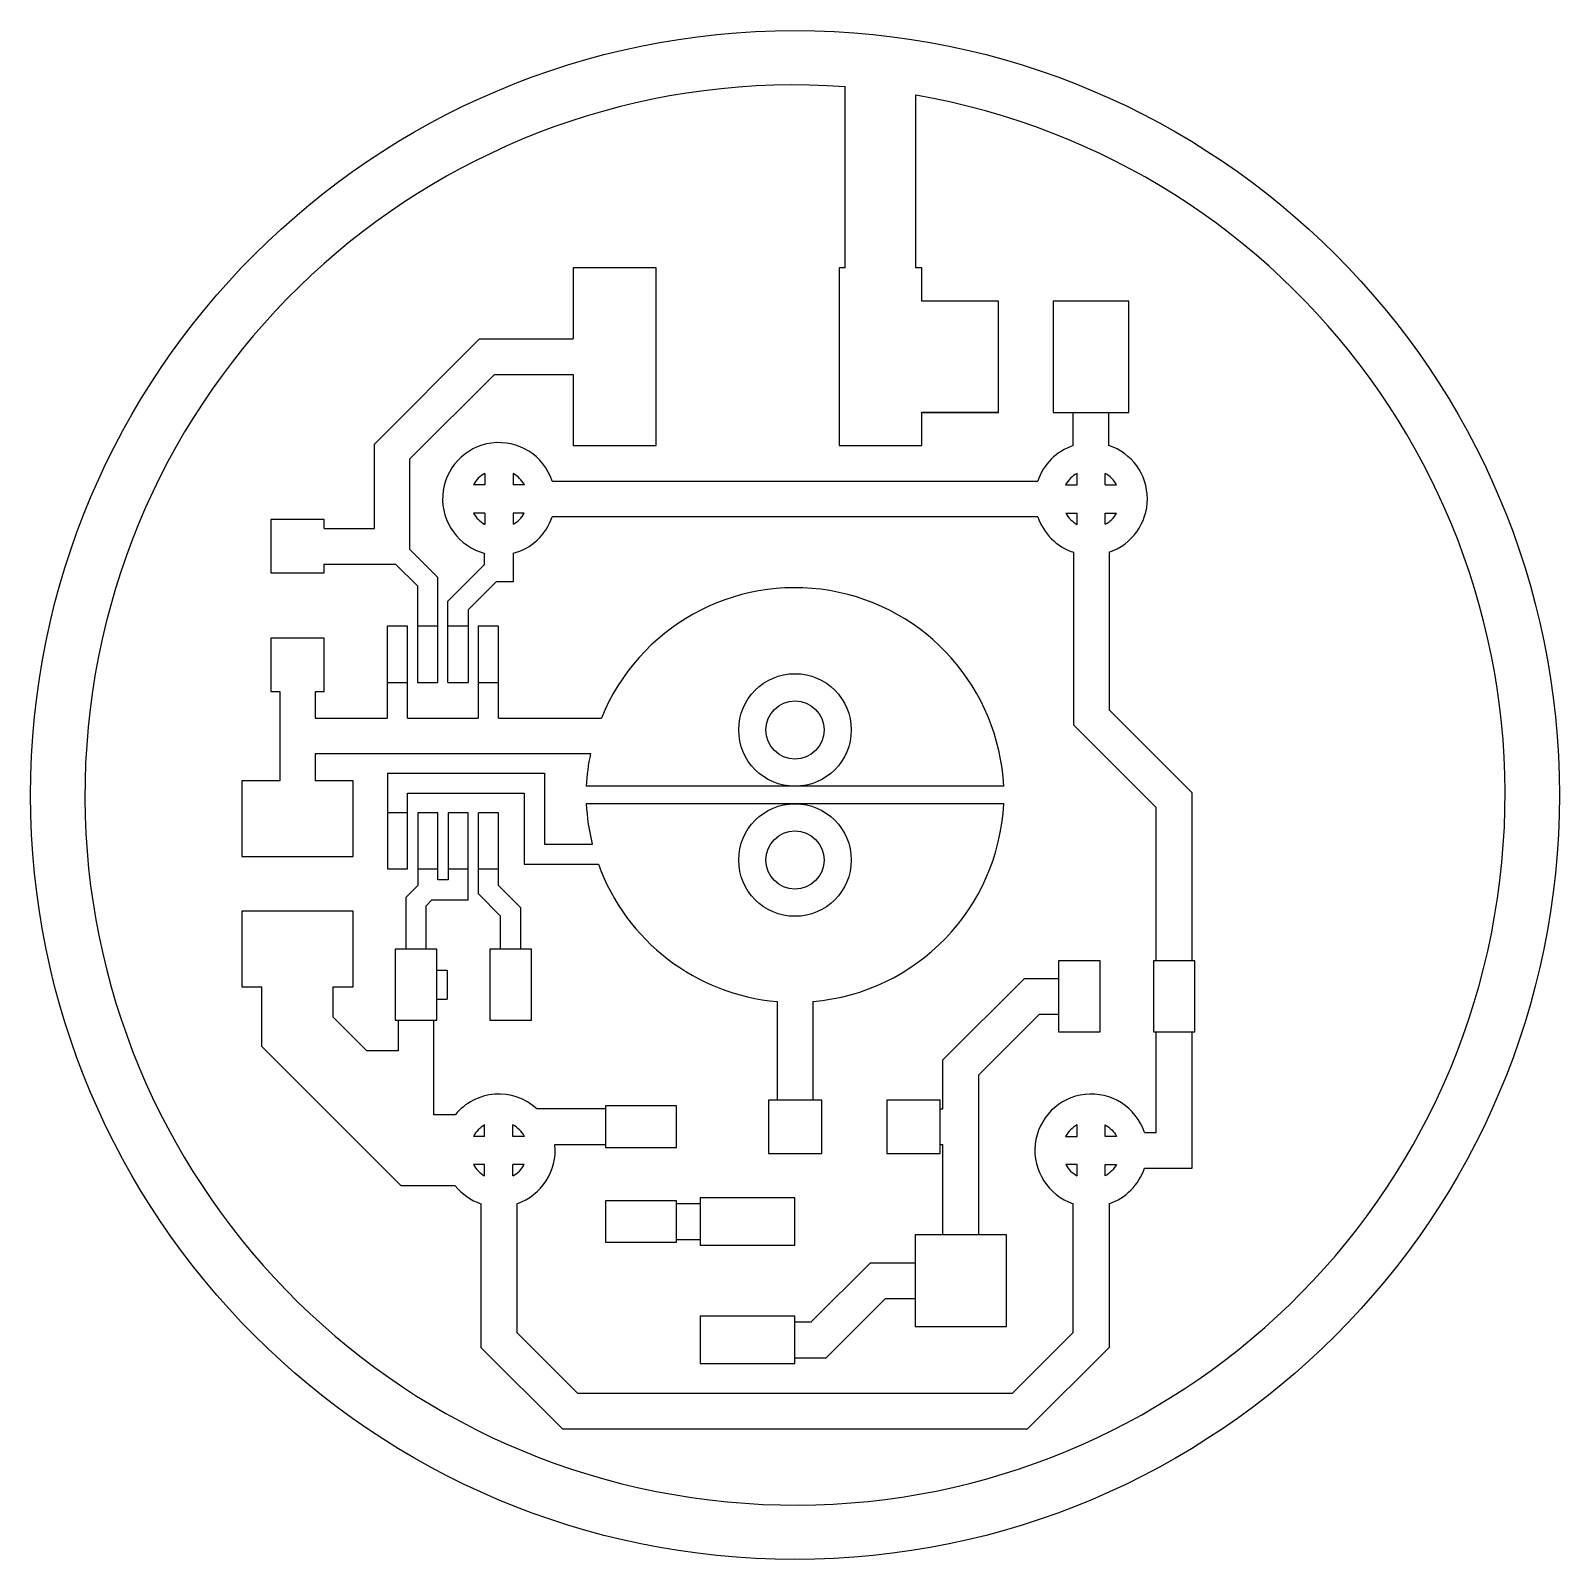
# Model space of a CAD drawing. Extents: x 490.7 to 524, y 491.6 to 524.9.
import ezdxf

# ---------------------------------------------------------------- set-up
doc = ezdxf.new("R2010")
doc.units = 0
doc.header["$MEASUREMENT"] = 0
doc.layers.add('track', color=1, linetype='CONTINUOUS')

msp = doc.modelspace()

# ---------------------------------------------------------------- linework, layer by layer
at = {"layer": 'track'}
for p, q in [((508.422, 519.772), (508.422, 523.726)), ((509.965, 519.772), (509.965, 523.545)), ((511.769, 519.047), (510.097, 519.047)), ((498.159, 515.929), (500.452, 518.222)), ((500.452, 518.222), (502.493, 518.222)), ((498.933, 515.608), (500.773, 517.448)), ((500.773, 517.448), (502.493, 517.448)), ((510.097, 516.623), (511.769, 516.623)), ((513.394, 515.898), (513.394, 516.621)), ((514.172, 515.9), (514.172, 516.621)), ((498.159, 514.089), (498.159, 515.929)), ((498.933, 513.629), (498.933, 515.608)), ((500.565, 515.292), (500.565, 515.041)), ((501.18, 515.289), (501.18, 515.041)), ((502.035, 515.122), (512.621, 515.122)), ((513.48, 515.041), (513.48, 515.292)), ((514.095, 515.041), (514.095, 515.289)), ((500.565, 515.041), (500.315, 515.041)), ((501.427, 515.041), (501.18, 515.041)), ((513.229, 515.041), (513.48, 515.041)), ((514.095, 515.041), (514.342, 515.041)), ((500.565, 514.426), (500.317, 514.426)), ((500.565, 514.426), (500.565, 514.179)), ((501.425, 514.426), (501.18, 514.426)), ((501.18, 514.426), (501.18, 514.181)), ((513.232, 514.426), (513.48, 514.426)), ((513.48, 514.179), (513.48, 514.426)), ((514.095, 514.181), (514.095, 514.426)), ((514.095, 514.426), (514.339, 514.426)), ((497.061, 514.089), (498.159, 514.089)), ((512.622, 514.345), (502.034, 514.345)), ((498.933, 513.629), (499.543, 513.019)), ((500.561, 513.3), (500.561, 513.548)), ((501.181, 513.548), (501.181, 512.927)), ((513.399, 513.571), (513.399, 509.808)), ((514.176, 513.572), (514.176, 510.136)), ((495.898, 513.121), (497.061, 513.121)), ((497.061, 513.315), (498.62, 513.315)), ((498.62, 513.315), (499.099, 512.836)), ((499.76, 512.503), (500.561, 513.303)), ((499.099, 512.836), (499.099, 510.733)), ((499.543, 510.733), (499.543, 513.019)), ((500.812, 512.927), (500.204, 512.319)), ((501.181, 512.927), (500.812, 512.927)), ((499.76, 510.733), (499.76, 512.503)), ((500.204, 512.319), (500.204, 510.733)), ((498.438, 511.957), (498.438, 509.957)), ((498.882, 509.957), (498.882, 511.957)), ((500.421, 511.957), (500.421, 509.957)), ((500.865, 509.957), (500.865, 511.957)), ((496.093, 510.538), (496.093, 508.588)), ((496.867, 510.538), (496.867, 509.957)), ((515.985, 508.327), (514.176, 510.136)), ((496.867, 509.957), (498.438, 509.957)), ((498.882, 509.957), (500.421, 509.957)), ((500.865, 509.957), (503.107, 509.957)), ((515.202, 508.005), (513.399, 509.808)), ((496.867, 509.182), (502.87, 509.182)), ((496.867, 509.182), (496.867, 508.588)), ((498.441, 508.756), (498.441, 506.667)), ((498.441, 508.756), (501.865, 508.756)), ((501.865, 508.756), (501.865, 507.206)), ((511.879, 508.469), (502.777, 508.469)), ((498.88, 506.667), (498.88, 508.317)), ((498.88, 508.317), (501.426, 508.317)), ((501.426, 508.317), (501.426, 506.767)), ((511.879, 508.088), (502.777, 508.088)), ((515.985, 504.662), (515.985, 508.327)), ((499.102, 507.887), (499.102, 506.303)), ((499.54, 506.431), (499.54, 507.887)), ((499.763, 507.887), (499.763, 506.431)), ((500.201, 505.992), (500.201, 507.887)), ((500.424, 506.121), (500.424, 507.887)), ((500.862, 506.303), (500.862, 507.887)), ((515.202, 504.662), (515.202, 508.005)), ((501.865, 507.206), (502.909, 507.206)), ((501.426, 506.767), (503.042, 506.767)), ((499.763, 506.431), (499.54, 506.431)), ((499.102, 506.303), (498.844, 506.044)), ((500.91, 505.635), (500.424, 506.121)), ((501.348, 505.816), (500.862, 506.303)), ((498.844, 506.044), (498.844, 504.92)), ((499.282, 505.863), (499.412, 505.992)), ((499.282, 504.92), (499.282, 505.863)), ((499.412, 505.992), (500.201, 505.992)), ((501.348, 504.92), (501.348, 505.816)), ((500.91, 504.92), (500.91, 505.635)), ((499.515, 504.462), (499.747, 504.462)), ((499.747, 504.462), (499.747, 503.828)), ((495.705, 502.791), (495.705, 504.093)), ((497.255, 503.433), (497.255, 504.093)), ((510.553, 502.5), (512.332, 504.279)), ((512.332, 504.279), (513.075, 504.279)), ((499.515, 503.828), (499.747, 503.828)), ((506.941, 503.775), (506.941, 501.627)), ((507.715, 503.775), (507.715, 501.627)), ((497.992, 502.696), (497.255, 503.433)), ((511.336, 502.175), (512.656, 503.496)), ((512.656, 503.496), (513.075, 503.496)), ((498.676, 503.371), (498.676, 502.696)), ((499.45, 501.304), (499.45, 503.371)), ((515.202, 500.921), (515.202, 503.112)), ((515.985, 500.142), (515.985, 503.112)), ((498.742, 499.754), (495.705, 502.791)), ((498.676, 502.696), (497.992, 502.696)), ((510.553, 501.437), (510.553, 502.5)), ((511.336, 498.686), (511.336, 502.175)), ((503.196, 501.437), (501.696, 501.437)), ((510.492, 501.437), (510.553, 501.437)), ((499.92, 501.304), (499.45, 501.304)), ((500.561, 500.835), (500.561, 501.083)), ((501.176, 500.835), (501.176, 501.085)), ((500.561, 500.835), (500.315, 500.835)), ((501.427, 500.835), (501.176, 500.835)), ((514.948, 500.921), (515.202, 500.921)), ((502.092, 500.654), (503.196, 500.654)), ((510.492, 500.654), (510.553, 500.654)), ((510.553, 498.686), (510.553, 500.654)), ((500.561, 500.22), (500.317, 500.22)), ((500.561, 499.975), (500.561, 500.22)), ((501.425, 500.22), (501.176, 500.22)), ((501.176, 499.973), (501.176, 500.22)), ((514.95, 500.142), (515.985, 500.142)), ((499.92, 499.754), (498.742, 499.754)), ((500.479, 499.366), (500.479, 496.234)), ((501.262, 499.366), (501.262, 496.559)), ((504.745, 499.371), (505.263, 499.371)), ((513.394, 496.56), (513.394, 499.366)), ((514.176, 499.366), (514.176, 496.234)), ((504.745, 498.588), (505.263, 498.588)), ((507.683, 496.788), (508.974, 498.08)), ((508.974, 498.08), (509.947, 498.08)), ((508.007, 496.005), (509.298, 497.297)), ((509.298, 497.297), (509.947, 497.297)), ((507.327, 496.788), (507.683, 496.788)), ((502.583, 495.238), (501.262, 496.559)), ((512.073, 495.238), (513.394, 496.56)), ((502.258, 494.455), (500.479, 496.234)), ((512.397, 494.455), (514.176, 496.234)), ((507.327, 496.005), (508.007, 496.005)), ((502.583, 495.238), (512.073, 495.238)), ((502.258, 494.455), (512.397, 494.455))]:
    msp.add_line(p, q, dxfattribs=at)
for points in [[(502.493, 517.448), (502.493, 515.898), (504.301, 515.898), (504.301, 519.772), (502.493, 519.772), (502.493, 518.222)], [(508.422, 519.772), (508.289, 519.772), (508.289, 515.898), (510.097, 515.898), (510.097, 516.623)], [(510.097, 519.047), (510.097, 519.772), (509.965, 519.772)], [(510.117, 516.623), (510.117, 516.621), (511.769, 516.621), (511.769, 519.048), (510.117, 519.048), (510.117, 519.047)], [(497.061, 514.089), (497.061, 514.284), (495.898, 514.284), (495.898, 513.121)], [(497.061, 513.121), (497.061, 513.315)], [(498.882, 511.957), (498.438, 511.957)], [(499.543, 511.957), (499.099, 511.957)], [(500.204, 511.957), (499.76, 511.957)], [(500.865, 511.957), (500.421, 511.957)], [(496.867, 510.538), (497.061, 510.538), (497.061, 511.701), (495.898, 511.701), (495.898, 510.538), (496.093, 510.538)], [(498.438, 510.733), (498.882, 510.733)], [(499.099, 510.733), (499.543, 510.733)], [(499.76, 510.733), (500.204, 510.733)], [(500.421, 510.733), (500.865, 510.733)], [(496.093, 508.588), (495.266, 508.588), (495.266, 506.935), (497.693, 506.935), (497.693, 508.588), (496.867, 508.588)], [(498.88, 507.887), (498.441, 507.887)], [(499.54, 507.887), (499.102, 507.887)], [(500.201, 507.887), (499.763, 507.887)], [(500.862, 507.887), (500.424, 507.887)], [(498.441, 506.667), (498.88, 506.667)], [(499.102, 506.667), (499.54, 506.667)], [(499.763, 506.667), (500.201, 506.667)], [(500.424, 506.667), (500.862, 506.667)], [(497.255, 504.093), (497.694, 504.093), (497.694, 505.747), (495.265, 505.747), (495.265, 504.093), (495.705, 504.093)]]:
    msp.add_lwpolyline(points, dxfattribs=at)
for points in [[(512.959, 516.621), (514.611, 516.621), (514.611, 519.048), (512.959, 519.048)], [(498.611, 503.371), (499.515, 503.371), (499.515, 504.92), (498.611, 504.92)], [(500.677, 503.371), (501.581, 503.371), (501.581, 504.92), (500.677, 504.92)], [(513.075, 503.112), (513.979, 503.112), (513.979, 504.662), (513.075, 504.662)], [(515.142, 503.112), (516.045, 503.112), (516.045, 504.662), (515.142, 504.662)], [(503.196, 500.594), (504.745, 500.594), (504.745, 501.498), (503.196, 501.498)], [(506.747, 500.464), (507.91, 500.464), (507.91, 501.627), (506.747, 501.627)], [(509.33, 500.464), (510.492, 500.464), (510.492, 501.627), (509.33, 501.627)], [(503.196, 498.528), (504.745, 498.528), (504.745, 499.431), (503.196, 499.431)], [(505.263, 498.464), (507.327, 498.464), (507.327, 499.495), (505.263, 499.495)], [(509.947, 496.69), (511.942, 496.69), (511.942, 498.686), (509.947, 498.686)], [(505.263, 495.881), (507.327, 495.881), (507.327, 496.912), (505.263, 496.912)]]:
    msp.add_lwpolyline(points, close=True, dxfattribs=at)
for points in [[(513.229, 500.835), (513.48, 500.835), (513.48, 501.085, 0.142436)], [(514.342, 500.835), (514.095, 500.835), (514.095, 501.083, -0.140606)], [(513.48, 499.973), (513.48, 500.22), (513.232, 500.22, 0.140606)], [(514.095, 499.975), (514.095, 500.22), (514.339, 500.22, -0.138777)]]:
    msp.add_lwpolyline(points, format="xyb", close=True, dxfattribs=at)
for centre, radius in [((507.328, 508.278), 16.668), ((507.328, 509.696), 1.227), ((507.328, 509.696), 0.635), ((507.328, 506.86), 1.227), ((507.328, 506.86), 0.635)]:
    msp.add_circle(centre, radius, dxfattribs=at)
for centre, radius, start, end in [((507.328, 508.278), 15.483, 85.9502, 80.1959), ((500.871, 514.735), 1.227, 18.3845, 255.5809), ((513.785, 514.735), 1.227, 108.6048, 161.641), ((513.785, 514.735), 1.227, 288.5551, 71.641), ((500.871, 514.735), 0.635, 118.7871, 151.2129), ((500.871, 514.735), 0.635, 28.7871, 60.8018), ((513.785, 514.735), 0.635, 118.7871, 151.2129), ((513.785, 514.735), 0.635, 28.7871, 60.8018), ((500.871, 514.735), 0.635, 209.1982, 241.2129), ((500.871, 514.735), 0.635, 299.1982, 330.8018), ((513.785, 514.735), 0.635, 209.1982, 241.2129), ((513.785, 514.735), 0.635, 299.1982, 330.8018), ((500.871, 514.735), 1.227, 284.6253, 341.4449), ((513.785, 514.735), 1.227, 198.5551, 251.641), ((507.328, 508.241), 4.557, 2.8606, 157.8851), ((507.328, 508.241), 4.557, 168.0776, 177.1394), ((507.328, 508.315), 4.557, 182.8606, 194.085), ((507.328, 508.315), 4.557, 274.8725, 357.1394), ((507.328, 508.315), 4.557, 199.858, 265.1275), ((500.871, 500.529), 1.227, 47.7318, 140.8246), ((513.785, 500.529), 1.227, 18.6048, 251.3952), ((500.871, 500.529), 0.635, 119.1982, 151.2129), ((500.871, 500.529), 0.635, 28.7871, 61.2129), ((500.871, 500.529), 1.227, 288.6048, 5.8501), ((500.871, 500.529), 0.635, 209.1982, 240.8018), ((500.871, 500.529), 0.635, 298.7871, 330.8018), ((513.785, 500.529), 1.227, 288.5551, 341.6091), ((500.871, 500.529), 1.227, 219.1754, 251.4449)]:
    msp.add_arc(centre, radius, start, end, dxfattribs=at)

doc.saveas('drawing.dxf')
